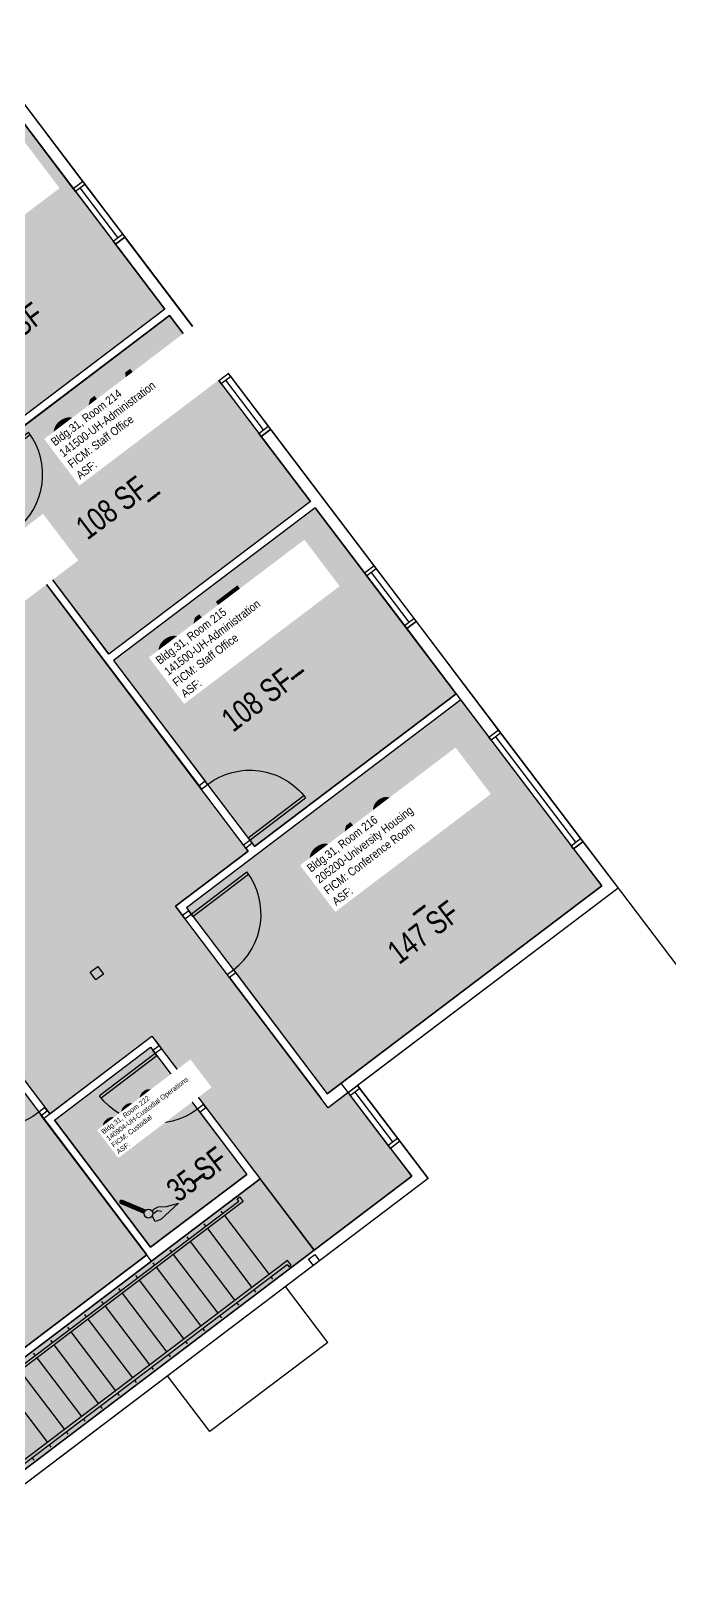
# Model space of a CAD drawing. Header units: inches. Extents: x 69224544 to 69227207, y 27678821 to 27682587.
# Drawn here: x 69225668 to 69225997, y 27679724 to 27680526 of the extents above; entities that cross this region are included whole.
import ezdxf
from ezdxf.enums import TextEntityAlignment as Align

# ---------------------------------------------------------------- set-up
doc = ezdxf.new("R2010")
doc.units = ezdxf.units.IN
doc.header["$LTSCALE"] = 10
doc.header["$MEASUREMENT"] = 0
doc.layers.get('0').update_dxf_attribs({"linetype": 'CONTINUOUS'})
for name, color, linetype in [('A-DOOR', 2, 'CONTINUOUS'), ('A-FLOR', 3, 'CONTINUOUS'), ('A-GLAZ', 1, 'CONTINUOUS'), ('A-GRID', 1, 'CONTINUOUS'), ('A-IDEN-ICON', 4, 'CONTINUOUS'), ('A-IDEN-RNUM', 7, 'CONTINUOUS'), ('A-IDEN-SNUM', 4, 'CONTINUOUS'), ('A-IDEN-VNUM', 4, 'CONTINUOUS'), ('A-TTLB', 4, 'CONTINUOUS'), ('A-WALL', 5, 'CONTINUOUS'), ('AREA-ASSIGN', 7, 'CONTINUOUS'), ('AREA-GROSS', 1, 'CONTINUOUS'), ('AREA-TEXT', 3, 'CONTINUOUS'), ('Rooms-Category-Color', 7, 'CONTINUOUS'), ('Rooms-College-Color', 7, 'CONTINUOUS'), ('Rooms-Department-Color', 7, 'CONTINUOUS'), ('Rooms-Division-Color', 7, 'CONTINUOUS'), ('Rooms-Information', 7, 'CONTINUOUS')]:
    doc.layers.add(name, color=color, linetype=linetype)
doc.styles.add('CP_AREA', font='arial.ttf', dxfattribs={"height": 15})
doc.styles.add('CP_ROOMVNUMBER', font='arial.ttf', dxfattribs={"width": 0.85, "height": 0.075})
doc.styles.add('CP_TITLE', font='arial.ttf', dxfattribs={"width": 0.85, "height": 0.125})
doc.styles.add('ROOMSNUMBER', font='TXT.SHX', dxfattribs={"height": 1})

# ---------------------------------------------------------------- blocks, each defined once
blk = doc.blocks.new('CPCUST')
for p, q in [((0.0171, -0.0639), (0.02, -0.0466)), ((0.0262, -0.0408), (0.0446, -0.0406)), ((0.0297, -0.0341), (0.0376, -0.0302)), ((0.0376, -0.0302), (0.0533, -0.0324)), ((0.0446, -0.0406), (0.0543, -0.0505)), ((0.0533, -0.0324), (0.0745, -0.0479)), ((0.0745, -0.0479), (0.1117, -0.0625)), ((0.0358, -0.0705), (0.0171, -0.0639)), ((0.1117, -0.0625), (0.0358, -0.0705))]:
    blk.add_line(p, q)
at = {"const_width": 0.015}
blk.add_lwpolyline([(-0.03, 0.05), (0.01, -0.0193)], dxfattribs=at)
at = {"const_width": 0.0075}
blk.add_lwpolyline([(-0.0332, 0.0481, 1), (-0.0268, 0.0519, 1)], format="xyb", close=True, dxfattribs=at)
blk.add_circle((0.0158, -0.0313), 0.0141)
blk = doc.blocks.new('d3f')
for p, q in [((0, 0), (0, 36)), ((1.5, 0), (1.5, 36)), ((1.5, 0), (0, 0)), ((0, 0), (0, 0))]:
    blk.add_line(p, q)
blk.add_arc((0, 0), 36, 0, 90)
blk = doc.blocks.new('COL6X6')
blk.add_lwpolyline([(-3, 3), (3, 3), (3, -3), (-3, -3)], close=True)

msp = doc.modelspace()

# ---------------------------------------------------------------- hatches: boundary and pattern name
at = {"layer": 'Rooms-Category-Color', "true_color": 0xfa9ba3}
for points in [[(69225664.57, 27680478.14), (69225737.03, 27680382.48), (69225629.42, 27680300.97), (69225592.59, 27680349.59), (69225559.11, 27680324.23), (69225523.48, 27680371.26)], [(69225635.82, 27680300.8), (69225739.44, 27680379.3), (69225811.9, 27680283.64), (69225708.28, 27680205.14)], [(69225783.15, 27680106.3), (69225886.78, 27680184.8), (69225814.32, 27680280.45), (69225710.69, 27680201.96)], [(69225889.19, 27680181.61), (69225748.1, 27680074.73), (69225820.56, 27679979.08), (69225961.65, 27680085.95)], [(69225648.05, 27680001.45), (69225727.75, 27679896.23), (69225594.63, 27679795.4), (69225514.93, 27679900.62)]]:
    msp.add_hatch(color=241, dxfattribs=at).paths.add_polyline_path(points)
at = {"layer": 'Rooms-Category-Color', "true_color": 0xadadad}
for points in [[(69225820.99, 27679971.88), (69225742.5, 27680075.51), (69225779.96, 27680103.89), (69225632.63, 27680298.38), (69225595.17, 27680270), (69225464.74, 27680442.18), (69225416.12, 27680405.35), (69225466.84, 27680338.39), (69225423, 27680305.18), (69225677.81, 27679968.8), (69225730.42, 27680008.65), (69225813.74, 27679898.65), (69225863.96, 27679936.69), (69225831.36, 27679979.73)], [(69225729.64, 27680003.04), (69225779.16, 27679937.68), (69225729.73, 27679900.24), (69225680.22, 27679965.61)], [(69225785.97, 27679935.31), (69225597.05, 27679792.21), (69225624.83, 27679755.54), (69225813.74, 27679898.65)]]:
    msp.add_hatch(color=253, dxfattribs=at).paths.add_polyline_path(points)
at = {"layer": 'Rooms-College-Color', "true_color": 0xadadad}
for points in [[(69225664.57, 27680478.14), (69225737.03, 27680382.48), (69225629.42, 27680300.97), (69225592.59, 27680349.59), (69225559.11, 27680324.23), (69225523.48, 27680371.26)], [(69225820.99, 27679971.88), (69225742.5, 27680075.51), (69225779.96, 27680103.89), (69225632.63, 27680298.38), (69225595.17, 27680270), (69225464.74, 27680442.18), (69225416.12, 27680405.35), (69225466.84, 27680338.39), (69225423, 27680305.18), (69225677.81, 27679968.8), (69225730.42, 27680008.65), (69225813.74, 27679898.65), (69225863.96, 27679936.69), (69225831.36, 27679979.73)], [(69225635.82, 27680300.8), (69225739.44, 27680379.3), (69225811.9, 27680283.64), (69225708.28, 27680205.14)], [(69225783.15, 27680106.3), (69225886.78, 27680184.8), (69225814.32, 27680280.45), (69225710.69, 27680201.96)], [(69225889.19, 27680181.61), (69225748.1, 27680074.73), (69225820.56, 27679979.08), (69225961.65, 27680085.95)], [(69225648.05, 27680001.45), (69225727.75, 27679896.23), (69225594.63, 27679795.4), (69225514.93, 27679900.62)], [(69225729.64, 27680003.04), (69225779.16, 27679937.68), (69225729.73, 27679900.24), (69225680.22, 27679965.61)], [(69225785.97, 27679935.31), (69225597.05, 27679792.21), (69225624.83, 27679755.54), (69225813.74, 27679898.65)]]:
    msp.add_hatch(color=253, dxfattribs=at).paths.add_polyline_path(points)
at = {"layer": 'Rooms-Department-Color', "true_color": 0x604aed}
for points in [[(69225664.57, 27680478.14), (69225737.03, 27680382.48), (69225629.42, 27680300.97), (69225592.59, 27680349.59), (69225559.11, 27680324.23), (69225523.48, 27680371.26)], [(69225635.82, 27680300.8), (69225739.44, 27680379.3), (69225811.9, 27680283.64), (69225708.28, 27680205.14)], [(69225783.15, 27680106.3), (69225886.78, 27680184.8), (69225814.32, 27680280.45), (69225710.69, 27680201.96)], [(69225889.19, 27680181.61), (69225748.1, 27680074.73), (69225820.56, 27679979.08), (69225961.65, 27680085.95)], [(69225648.05, 27680001.45), (69225727.75, 27679896.23), (69225594.63, 27679795.4), (69225514.93, 27679900.62)]]:
    msp.add_hatch(color=173, dxfattribs=at).paths.add_polyline_path(points)
at = {"layer": 'Rooms-Department-Color', "true_color": 0xacacac}
for points in [[(69225820.99, 27679971.88), (69225742.5, 27680075.51), (69225779.96, 27680103.89), (69225632.63, 27680298.38), (69225595.17, 27680270), (69225464.74, 27680442.18), (69225416.12, 27680405.35), (69225466.84, 27680338.39), (69225423, 27680305.18), (69225677.81, 27679968.8), (69225730.42, 27680008.65), (69225813.74, 27679898.65), (69225863.96, 27679936.69), (69225831.36, 27679979.73)], [(69225729.64, 27680003.04), (69225779.16, 27679937.68), (69225729.73, 27679900.24), (69225680.22, 27679965.61)], [(69225785.97, 27679935.31), (69225597.05, 27679792.21), (69225624.83, 27679755.54), (69225813.74, 27679898.65)]]:
    msp.add_hatch(color=253, dxfattribs=at).paths.add_polyline_path(points)
at = {"layer": 'Rooms-Division-Color', "true_color": 0x604aed}
for points in [[(69225664.57, 27680478.14), (69225737.03, 27680382.48), (69225629.42, 27680300.97), (69225592.59, 27680349.59), (69225559.11, 27680324.23), (69225523.48, 27680371.26)], [(69225635.82, 27680300.8), (69225739.44, 27680379.3), (69225811.9, 27680283.64), (69225708.28, 27680205.14)], [(69225783.15, 27680106.3), (69225886.78, 27680184.8), (69225814.32, 27680280.45), (69225710.69, 27680201.96)], [(69225889.19, 27680181.61), (69225748.1, 27680074.73), (69225820.56, 27679979.08), (69225961.65, 27680085.95)], [(69225648.05, 27680001.45), (69225727.75, 27679896.23), (69225594.63, 27679795.4), (69225514.93, 27679900.62)]]:
    msp.add_hatch(color=173, dxfattribs=at).paths.add_polyline_path(points)
at = {"layer": 'Rooms-Division-Color', "true_color": 0xadadad}
for points in [[(69225820.99, 27679971.88), (69225742.5, 27680075.51), (69225779.96, 27680103.89), (69225632.63, 27680298.38), (69225595.17, 27680270), (69225464.74, 27680442.18), (69225416.12, 27680405.35), (69225466.84, 27680338.39), (69225423, 27680305.18), (69225677.81, 27679968.8), (69225730.42, 27680008.65), (69225813.74, 27679898.65), (69225863.96, 27679936.69), (69225831.36, 27679979.73)], [(69225729.64, 27680003.04), (69225779.16, 27679937.68), (69225729.73, 27679900.24), (69225680.22, 27679965.61)], [(69225785.97, 27679935.31), (69225597.05, 27679792.21), (69225624.83, 27679755.54), (69225813.74, 27679898.65)]]:
    msp.add_hatch(color=253, dxfattribs=at).paths.add_polyline_path(points)

# ---------------------------------------------------------------- linework, layer by layer
at = {"layer": 'A-DOOR'}
for points in [[(69225759, 27680138.19), (69225757.79, 27680139.78), (69225754.6, 27680137.37), (69225755.81, 27680135.77)], [(69225778.75, 27680105.48), (69225777.55, 27680107.07), (69225780.73, 27680109.49), (69225781.94, 27680107.9)], [(69225750.52, 27680071.54), (69225749.31, 27680073.14), (69225746.12, 27680070.72), (69225747.33, 27680069.13)], [(69225772.25, 27680042.85), (69225773.46, 27680041.25), (69225770.27, 27680038.84), (69225769.06, 27680040.43)], [(69225732.06, 27679999.86), (69225730.85, 27680001.45), (69225734.04, 27680003.87), (69225735.25, 27680002.27)], [(69225758.19, 27679971.98), (69225756.98, 27679973.57), (69225753.8, 27679971.16), (69225755, 27679969.57)], [(69225672.2, 27679969.57), (69225673.41, 27679967.98), (69225676.6, 27679970.39), (69225675.39, 27679971.98)]]:
    msp.add_lwpolyline(points, close=True, dxfattribs=at)
at = {"layer": 'A-FLOR'}
for p, q in [((69225765.85, 27679918.82), (69225766.75, 27679917.62)), ((69225757.08, 27679912.17), (69225757.98, 27679910.98)), ((69225758.89, 27679909.78), (69225781.83, 27679879.49)), ((69225767.66, 27679916.43), (69225790.6, 27679886.13)), ((69225748.31, 27679905.53), (69225749.22, 27679904.34)), ((69225750.12, 27679903.14), (69225773.07, 27679872.85)), ((69225739.54, 27679898.89), (69225740.45, 27679897.69)), ((69225741.35, 27679896.5), (69225764.3, 27679866.21)), ((69225722, 27679885.61), (69225722.91, 27679884.41)), ((69225730.77, 27679892.25), (69225731.68, 27679891.05)), ((69225732.58, 27679889.86), (69225755.53, 27679859.57)), ((69225791.51, 27679884.94), (69225792.41, 27679883.74)), ((69225713.24, 27679878.96), (69225714.14, 27679877.77)), ((69225715.05, 27679876.57), (69225737.99, 27679846.28)), ((69225723.82, 27679883.22), (69225746.76, 27679852.92)), ((69225782.74, 27679878.3), (69225783.65, 27679877.1)), ((69225820.77, 27679851.28), (69225799.03, 27679879.97)), ((69225704.47, 27679872.32), (69225705.37, 27679871.13)), ((69225706.28, 27679869.93), (69225729.22, 27679839.64)), ((69225773.97, 27679871.65), (69225774.88, 27679870.46)), ((69225695.7, 27679865.68), (69225696.61, 27679864.48)), ((69225697.51, 27679863.29), (69225720.46, 27679833)), ((69225765.2, 27679865.01), (69225766.11, 27679863.82)), ((69225678.16, 27679852.4), (69225679.07, 27679851.2)), ((69225686.93, 27679859.04), (69225687.84, 27679857.84)), ((69225688.74, 27679856.65), (69225711.69, 27679826.36)), ((69225756.43, 27679858.37), (69225757.34, 27679857.18)), ((69225669.39, 27679845.75), (69225670.3, 27679844.56)), ((69225679.97, 27679850.01), (69225702.92, 27679819.71)), ((69225738.9, 27679845.09), (69225739.8, 27679843.89)), ((69225747.67, 27679851.73), (69225748.57, 27679850.53)), ((69225820.77, 27679851.28), (69225760.19, 27679805.39)), ((69225662.44, 27679836.72), (69225685.38, 27679806.43)), ((69225671.21, 27679843.36), (69225694.15, 27679813.07)), ((69225730.13, 27679838.44), (69225731.04, 27679837.25)), ((69225653.67, 27679830.08), (69225676.61, 27679799.79)), ((69225721.36, 27679831.8), (69225722.27, 27679830.61)), ((69225760.19, 27679805.39), (69225738.45, 27679834.08)), ((69225712.59, 27679825.16), (69225713.5, 27679823.97)), ((69225703.82, 27679818.52), (69225704.73, 27679817.32)), ((69225686.29, 27679805.23), (69225687.19, 27679804.04)), ((69225695.06, 27679811.88), (69225695.96, 27679810.68)), ((69225677.52, 27679798.59), (69225678.43, 27679797.4)), ((69225668.75, 27679791.95), (69225669.66, 27679790.76))]:
    msp.add_line(p, q, dxfattribs=at)
msp.add_lwpolyline([(69225632.33, 27679817.68), (69225633.23, 27679816.48), (69225775.12, 27679923.96), (69225774.22, 27679925.16), (69225775.41, 27679926.06), (69225777.22, 27679923.67), (69225632.94, 27679814.38), (69225631.13, 27679816.77)], dxfattribs=at)
msp.add_lwpolyline([(69225642.56, 27679770.23), (69225643.75, 27679771.13), (69225642.84, 27679772.33), (69225799.88, 27679891.28), (69225800.78, 27679890.08), (69225801.98, 27679890.99), (69225800.17, 27679893.38), (69225640.74, 27679772.62)], close=True, dxfattribs=at)
at = {"layer": 'A-GLAZ'}
for p, q in [((69225694.71, 27680448.28), (69225716.45, 27680419.59)), ((69225689.93, 27680444.66), (69225711.67, 27680415.96)), ((69225712.85, 27680419.37), (69225693.53, 27680444.88)), ((69225769.59, 27680349.44), (69225791.33, 27680320.74)), ((69225764.81, 27680345.82), (69225786.54, 27680317.12)), ((69225787.73, 27680320.53), (69225768.4, 27680346.03)), ((69225839.68, 27680246.97), (69225861.42, 27680218.28)), ((69225862.6, 27680221.68), (69225843.28, 27680247.19)), ((69225844.46, 27680250.6), (69225866.2, 27680221.9)), ((69225908.47, 27680166.1), (69225951.94, 27680108.71)), ((69225903.68, 27680162.48), (69225947.16, 27680105.09)), ((69225948.34, 27680108.49), (69225907.28, 27680162.7)), ((69225857.88, 27679954.66), (69225836.14, 27679983.35)), ((69225853.09, 27679951.03), (69225831.36, 27679979.73)), ((69225854.28, 27679954.44), (69225834.95, 27679979.95))]:
    msp.add_line(p, q, dxfattribs=at)
for points in [[(69225694.71, 27680448.28), (69225695.92, 27680446.69), (69225691.14, 27680443.07), (69225689.93, 27680444.66)], [(69225715.24, 27680421.18), (69225716.45, 27680419.59), (69225711.67, 27680415.96), (69225710.46, 27680417.56)], [(69225769.59, 27680349.44), (69225770.8, 27680347.85), (69225766.01, 27680344.22), (69225764.81, 27680345.82)], [(69225790.12, 27680322.34), (69225791.33, 27680320.74), (69225786.54, 27680317.12), (69225785.33, 27680318.71)], [(69225844.46, 27680250.6), (69225845.67, 27680249), (69225840.89, 27680245.38), (69225839.68, 27680246.97)], [(69225864.99, 27680223.49), (69225866.2, 27680221.9), (69225861.42, 27680218.28), (69225860.21, 27680219.87)], [(69225908.47, 27680166.1), (69225909.67, 27680164.51), (69225904.89, 27680160.88), (69225903.68, 27680162.48)], [(69225950.73, 27680110.3), (69225951.94, 27680108.71), (69225947.16, 27680105.09), (69225945.95, 27680106.68)], [(69225836.14, 27679983.35), (69225837.35, 27679981.76), (69225832.56, 27679978.14), (69225831.36, 27679979.73)], [(69225856.67, 27679956.25), (69225857.88, 27679954.66), (69225853.09, 27679951.03), (69225851.89, 27679952.63)]]:
    msp.add_lwpolyline(points, close=True, dxfattribs=at)
at = {"layer": 'A-GRID'}
msp.add_line((69225216.49, 27681079.6), (69226839.55, 27678936.94), dxfattribs=at)
at = {"layer": 'A-WALL'}
for p, q in [((69225532.29, 27680662.71), (69225694.71, 27680448.28)), ((69225689.93, 27680444.66), (69225664.57, 27680478.14)), ((69225689.93, 27680444.66), (69225694.71, 27680448.28)), ((69225711.67, 27680415.96), (69225716.45, 27680419.59)), ((69225737.03, 27680382.48), (69225711.67, 27680415.96)), ((69225769.59, 27680349.44), (69225716.45, 27680419.59)), ((69225737.03, 27680382.48), (69225629.42, 27680300.97)), ((69225739.44, 27680379.3), (69225635.82, 27680300.8)), ((69225764.81, 27680345.82), (69225739.44, 27680379.3)), ((69225764.81, 27680345.82), (69225769.59, 27680349.44)), ((69225786.54, 27680317.12), (69225791.33, 27680320.74)), ((69225791.33, 27680320.74), (69225844.46, 27680250.6)), ((69225811.9, 27680283.64), (69225786.54, 27680317.12)), ((69225811.9, 27680283.64), (69225708.28, 27680205.14)), ((69225814.32, 27680280.45), (69225710.69, 27680201.96)), ((69225814.32, 27680280.45), (69225839.68, 27680246.97)), ((69225657.99, 27680264.9), (69225754.6, 27680137.37)), ((69225661.18, 27680267.32), (69225708.28, 27680205.14)), ((69225839.68, 27680246.97), (69225844.46, 27680250.6)), ((69225861.42, 27680218.28), (69225866.2, 27680221.9)), ((69225866.2, 27680221.9), (69225908.47, 27680166.1)), ((69225861.42, 27680218.28), (69225903.68, 27680162.48)), ((69225710.69, 27680201.96), (69225757.79, 27680139.78)), ((69225889.19, 27680181.61), (69225748.1, 27680074.73)), ((69225886.78, 27680184.8), (69225783.15, 27680106.3)), ((69225903.68, 27680162.48), (69225908.47, 27680166.1)), ((69225757.79, 27680139.78), (69225754.6, 27680137.37)), ((69225779.96, 27680103.89), (69225742.5, 27680075.51)), ((69225781.94, 27680107.9), (69225778.75, 27680105.48)), ((69225778.75, 27680105.48), (69225779.96, 27680103.89)), ((69225781.94, 27680107.9), (69225783.15, 27680106.3)), ((69225947.16, 27680105.09), (69225951.94, 27680108.71)), ((69225947.16, 27680105.09), (69225961.65, 27680085.95)), ((69225951.94, 27680108.71), (69225970.06, 27680084.79)), ((69225961.65, 27680085.95), (69225820.56, 27679979.08)), ((69225970.06, 27680084.79), (69225820.99, 27679971.88)), ((69225742.5, 27680075.51), (69225746.12, 27680070.72)), ((69225749.31, 27680073.14), (69225746.12, 27680070.72)), ((69225748.1, 27680074.73), (69225749.31, 27680073.14)), ((69225773.46, 27680041.25), (69225770.27, 27680038.84)), ((69225770.27, 27680038.84), (69225817.37, 27679976.66)), ((69225773.46, 27680041.25), (69225820.56, 27679979.08)), ((69225674.62, 27679966.38), (69225730.42, 27680008.65)), ((69225730.42, 27680008.65), (69225734.04, 27680003.87)), ((69225680.22, 27679965.61), (69225729.64, 27680003.04)), ((69225729.64, 27680003.04), (69225730.85, 27680001.45)), ((69225730.85, 27680001.45), (69225734.04, 27680003.87)), ((69225831.36, 27679979.73), (69225827.73, 27679984.51)), ((69225820.99, 27679971.88), (69225817.37, 27679976.66)), ((69225673.41, 27679967.98), (69225676.6, 27679970.39)), ((69225730.17, 27679893.05), (69225673.41, 27679967.98)), ((69225676.6, 27679970.39), (69225677.81, 27679968.8)), ((69225680.22, 27679965.61), (69225729.73, 27679900.24)), ((69225755, 27679969.57), (69225758.19, 27679971.98)), ((69225755, 27679969.57), (69225779.16, 27679937.68)), ((69225758.19, 27679971.98), (69225785.97, 27679935.31)), ((69225857.88, 27679954.66), (69225853.09, 27679951.03)), ((69225853.09, 27679951.03), (69225863.96, 27679936.69)), ((69225872.37, 27679935.53), (69225857.88, 27679954.66)), ((69225597.05, 27679792.21), (69225785.97, 27679935.31)), ((69225872.37, 27679935.53), (69225623.67, 27679747.13)), ((69225863.96, 27679936.69), (69225624.83, 27679755.54)), ((69225729.73, 27679900.24), (69225779.16, 27679937.68)), ((69225594.63, 27679795.4), (69225727.75, 27679896.23))]:
    msp.add_line(p, q, dxfattribs=at)
msp.add_lwpolyline([(69225702.54, 27680044.62), (69225705.56, 27680040.63), (69225701.58, 27680037.61), (69225698.56, 27680041.6)], close=True, dxfattribs=at)
at = {"layer": 'AREA-ASSIGN'}
for points in [[(69225664.57, 27680478.14), (69225737.03, 27680382.48), (69225629.42, 27680300.97), (69225592.59, 27680349.59), (69225559.11, 27680324.23), (69225523.48, 27680371.26)], [(69225820.99, 27679971.88), (69225742.5, 27680075.51), (69225779.96, 27680103.89), (69225632.63, 27680298.38), (69225595.17, 27680270), (69225464.74, 27680442.18), (69225416.12, 27680405.35), (69225466.84, 27680338.39), (69225423, 27680305.18), (69225677.81, 27679968.8), (69225730.42, 27680008.65), (69225813.74, 27679898.65), (69225863.96, 27679936.69), (69225831.36, 27679979.73)], [(69225635.82, 27680300.8), (69225739.44, 27680379.3), (69225811.9, 27680283.64), (69225708.28, 27680205.14)], [(69225783.15, 27680106.3), (69225886.78, 27680184.8), (69225814.32, 27680280.45), (69225710.69, 27680201.96)], [(69225889.19, 27680181.61), (69225748.1, 27680074.73), (69225820.56, 27679979.08), (69225961.65, 27680085.95)], [(69225648.05, 27680001.45), (69225727.75, 27679896.23), (69225594.63, 27679795.4), (69225514.93, 27679900.62)], [(69225729.64, 27680003.04), (69225779.16, 27679937.68), (69225729.73, 27679900.24), (69225680.22, 27679965.61)], [(69225785.97, 27679935.31), (69225597.05, 27679792.21), (69225624.83, 27679755.54), (69225813.74, 27679898.65)]]:
    msp.add_lwpolyline(points, close=True, dxfattribs=at)
at = {"layer": 'AREA-GROSS'}
msp.add_lwpolyline([(69225216.49, 27681079.6), (69225970.06, 27680084.79), (69225836.14, 27679983.35), (69225872.37, 27679935.53), (69225623.67, 27679747.13), (69224870.1, 27680741.94), (69225059.02, 27680885.05), (69225037.28, 27680913.75), (69225037.28, 27680913.75), (69225022.79, 27680932.88)], close=True, dxfattribs=at)

# ---------------------------------------------------------------- block references
at = {"layer": 'A-DOOR', "rotation": 307.1437749936754}
for p in [(69225638.23, 27680297.61), (69225750.52, 27680071.54)]:
    msp.add_blockref('d3f', p, dxfattribs=at)
at = {"layer": 'A-DOOR', "xscale": -1}
for p, rotation in [((69225780.73, 27680109.49), 307.1437749936754), ((69225650.47, 27679998.27), 127.1437749936753), ((69225732.06, 27679999.86), 127.1437749936753)]:
    msp.add_blockref('d3f', p, dxfattribs=dict(at, rotation=rotation))
at = {"layer": 'A-IDEN-ICON', "xscale": 161.7083041369915, "yscale": 161.7083041369915, "zscale": 161.7083041369915, "rotation": 37.13999999999999}
msp.add_blockref('CPCUST', (69225723.53, 27679919.99), dxfattribs=at)
at = {"layer": 'A-WALL', "xscale": 0.6666666666666666, "yscale": 0.6666666666666666, "zscale": 0.6666666666666666, "rotation": 307.1437749936754}
msp.add_blockref('COL6X6', (69225813.77, 27679893.65), dxfattribs=at)

# ---------------------------------------------------------------- texts
at = {"layer": 'A-IDEN-RNUM', "style": 'ROOMSNUMBER', "width": 0.85}
for s, p in [('0214-00', (69225728.63, 27680283.31)), ('0215-00', (69225802.54, 27680191.91)), ('0216-00', (69225865.04, 27680070.82)), ('0222-00', (69225751.59, 27679932.83))]:
    msp.add_text(s, height=1, rotation=37.14, dxfattribs=at).set_placement(p)
at = {"layer": 'A-IDEN-SNUM', "style": 'ROOMSNUMBER', "width": 0.85}
for s, p in [('0310021400', (69225728.63, 27680283.31)), ('0310021500', (69225802.54, 27680191.91)), ('0310021600', (69225865.04, 27680070.82)), ('0310022200', (69225751.59, 27679932.83))]:
    msp.add_text(s, height=1, rotation=37.14, dxfattribs=at).set_placement(p)
at = {"layer": 'A-IDEN-VNUM', "style": 'CP_ROOMVNUMBER', "width": 0.85}
for s, height, p in [('214', 30, (69225693.53, 27680294.82)), ('215', 30, (69225747.41, 27680182.51)), ('216', 30, (69225825.15, 27680075.62)), ('222', 18, (69225713.36, 27679947.87))]:
    msp.add_text(s, height=height, rotation=37.14, dxfattribs=at).set_placement(p)
at = {"layer": 'A-TTLB', "style": 'CP_TITLE'}
msp.add_text('Housing Administration Building 0310 Floor2', height=72, rotation=307.14377, dxfattribs=at).set_placement((69224538.52, 27680398.86))
at = {"layer": 'AREA-TEXT', "style": 'CP_AREA', "width": 0.75}
for s, p in [('130 SF', (69225656.22, 27680369.87)), ('108 SF', (69225709.75, 27680280.53)), ('108 SF', (69225784.62, 27680181.69)), ('147 SF', (69225870, 27680062.24)), ('35 SF', (69225753.58, 27679937.78))]:
    msp.add_text(s, height=12, rotation=37.14, dxfattribs=at).set_placement(p, align=Align.MIDDLE_CENTER)

# ---------------------------------------------------------------- next in the draw order: texts
at = {"layer": 'Rooms-Information', "attachment_point": 7, "rotation": 37.14, "style": 'CP_ROOMVNUMBER', "bg_fill": 3, "box_fill_scale": 1.5, "bg_fill_color": 256, "bg_fill_true_color": 13158600, "bg_fill_transparency": 0}
for s, insert, char_height, width in [('Bldg.31, Room 213^M^J140904-UH-Custodial Operations^M^JFICM: Staff Office^M^JASF: ', (69225603.4, 27680387.18), 4.2857, 96), ('Bldg.31, Room 214^M^J141500-UH-Administration^M^JFICM: Staff Office^M^JASF: ', (69225693.53, 27680294.82), 4.2857, 96), ('Bldg.31, Room 210^M^J205200-University Housing^M^JFICM: Corridor / Circulation^M^JASF: ', (69225613.04, 27680195.79), 4.2857, 96), ('Bldg.31, Room 215^M^J141500-UH-Administration^M^JFICM: Staff Office^M^JASF: ', (69225747.41, 27680182.51), 4.2857, 96), ('Bldg.31, Room 216^M^J205200-University Housing^M^JFICM: Conference Room^M^JASF: ', (69225825.15, 27680075.62), 4.2857, 96), ('Bldg.31, Room 222^M^J140904-UH-Custodial Operations^M^JFICM: Custodial^M^JASF: ', (69225713.36, 27679947.87), 2.5714, 57.6)]:
    msp.add_mtext(s, dxfattribs=dict(at, insert=insert, char_height=char_height, width=width))

doc.saveas('drawing.dxf')
